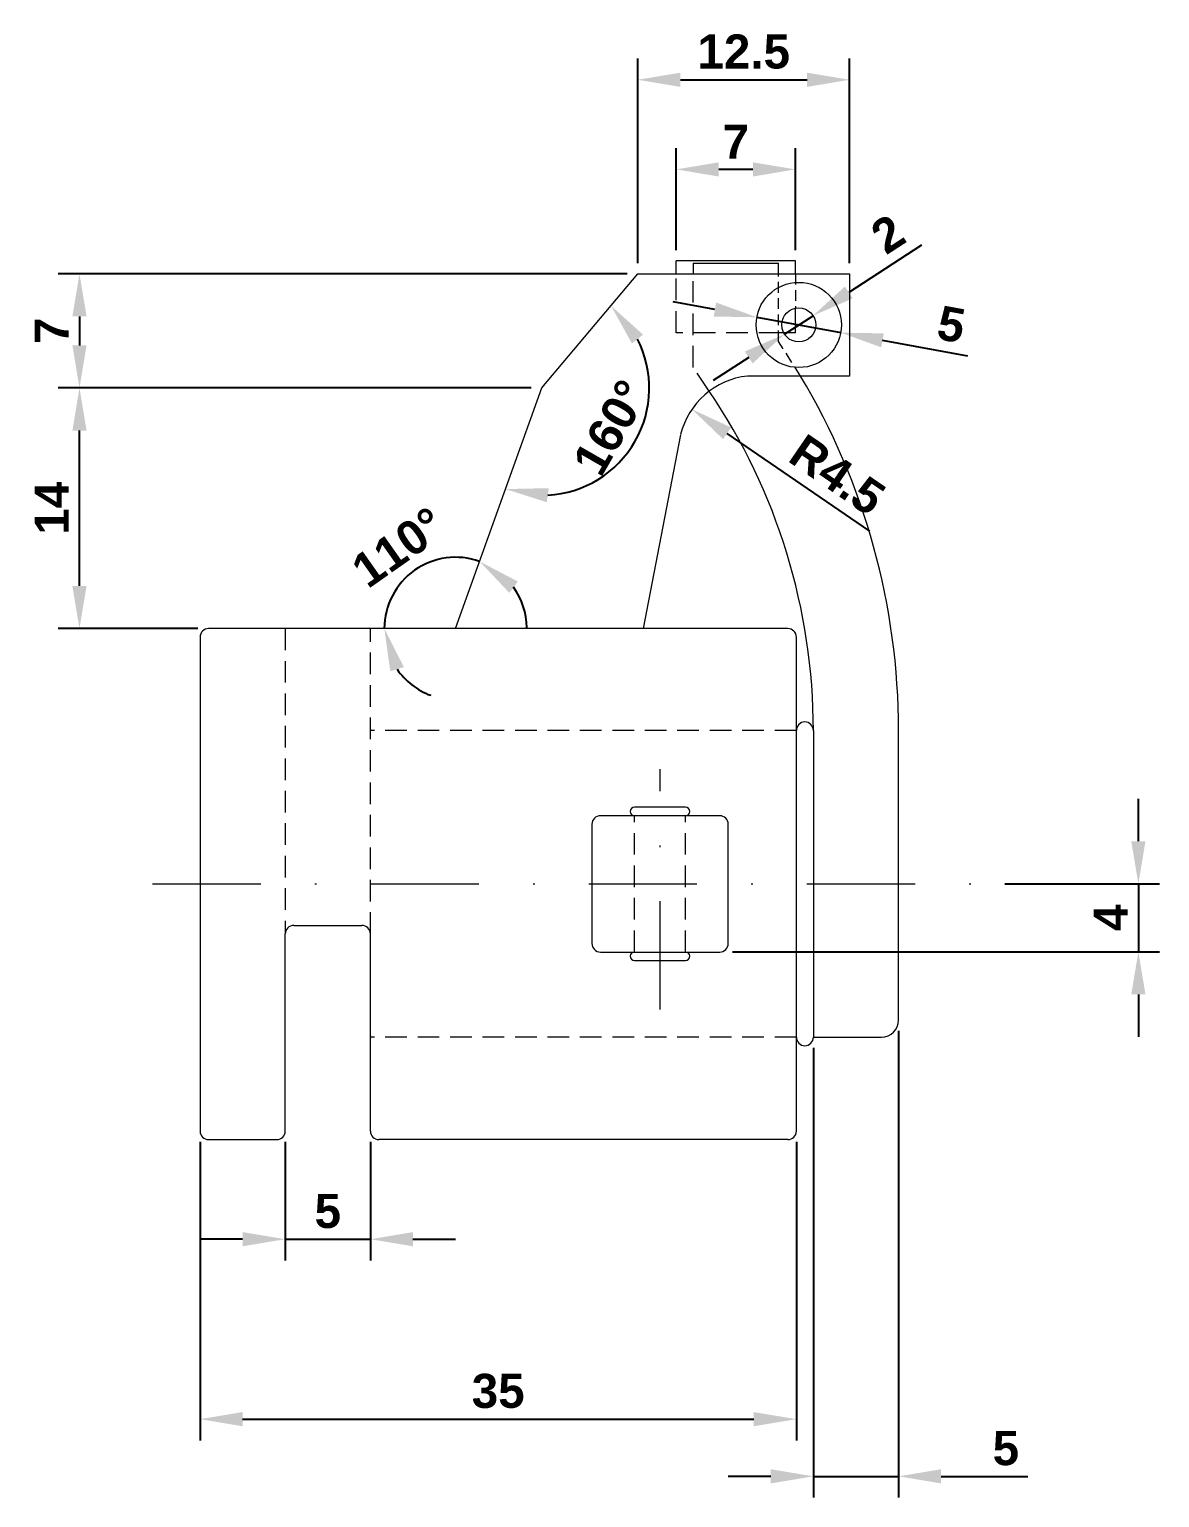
# Model space of a CAD drawing. Header units: millimetres. Extents: x 0 to 166, y 0 to 137.
# Drawn here: x 99.8 to 166.1, y 50 to 136.2 of the extents above; entities that cross this region are included whole.
import ezdxf

# ---------------------------------------------------------------- set-up
doc = ezdxf.new("R2010")
doc.units = ezdxf.units.MM
doc.linetypes.add('TRAZO_Y_PUNTO', pattern=[25.4, 12.7, -6.35, 0, -6.35])
doc.linetypes.add('TRAZOS', pattern=[19.05, 12.7, -6.35])
for name, color, linetype, lineweight in [('01_Contornos', 7, 'Continuous', 20), ('02_Ocultas', 4, 'TRAZOS', 20), ('03_Ejes', 1, 'TRAZO_Y_PUNTO', 18), ('04_Cotas', 3, 'Continuous', 18)]:
    doc.layers.add(name, color=color, linetype=linetype, lineweight=lineweight)
doc.styles.add('EstiloCota', font='arialbd.ttf', dxfattribs={"height": 2})
doc.dimstyles.new('CotasUNE', dxfattribs={"dimtxt": 2, "dimasz": 2.5, "dimexe": 1.25, "dimexo": 0.625, "dimtad": 1, "dimtxsty": 'EstiloCota', "dimcen": 2.5, "dimclrd": 256, "dimclrt": 256, "dimadec": 0, "dimazin": 0, "dimtfac": 1, "dimtmove": 0, "dimatfit": 3, "dimfxl": 1, "dimarcsym": 0})

# ---------------------------------------------------------------- blocks, each defined once
blk = doc.blocks.new('*D5')
at = {"layer": '04_Cotas', "lineweight": -2, "transparency": 16777216}
for p, q in [((140.015, 119.712), (137.556, 120.164)), ((142.474, 119.26), (147.392, 118.357)), ((154.862, 116.985), (149.85, 117.906))]:
    blk.add_line(p, q, dxfattribs=at)
at = {"layer": '04_Cotas', "lineweight": 20, "transparency": 16777216}
for points in [[(140.09, 120.122), (139.94, 119.302), (142.474, 119.26)], [(149.926, 118.315), (149.775, 117.496), (147.392, 118.357)]]:
    blk.add_solid(points, dxfattribs=at)
at = {"layer": 'Defpoints', "color": 0, "lineweight": 20, "transparency": 16777216}
for p in [(142.474, 119.26), (147.392, 118.357)]:
    blk.add_point(p, dxfattribs=at)
at = {"layer": '04_Cotas', "transparency": 16777216, "insert": (153.882, 118.835), "char_height": 2, "attachment_point": 5, "rotation": 349.59303, "style": 'EstiloCota'}
blk.add_mtext('5', dxfattribs=at)
blk = doc.blocks.new('*D6')
at = {"layer": '04_Cotas', "lineweight": -2, "transparency": 16777216}
for p, q in [((152.14, 123.49), (147.868, 120.715)), ((144.094, 118.264), (145.771, 119.353)), ((141.998, 116.902), (139.901, 115.541))]:
    blk.add_line(p, q, dxfattribs=at)
at = {"layer": '04_Cotas', "lineweight": 20, "transparency": 16777216}
for points in [[(147.641, 121.065), (148.095, 120.366), (145.771, 119.353)], [(141.771, 117.252), (142.224, 116.553), (144.094, 118.264)]]:
    blk.add_solid(points, dxfattribs=at)
at = {"layer": 'Defpoints', "color": 0, "lineweight": 20, "transparency": 16777216}
for p in [(145.771, 119.353), (144.094, 118.264)]:
    blk.add_point(p, dxfattribs=at)
at = {"layer": '04_Cotas', "transparency": 16777216, "insert": (150.165, 124.149), "char_height": 2, "attachment_point": 5, "rotation": 33.00319, "style": 'EstiloCota'}
blk.add_mtext('2', dxfattribs=at)
blk = doc.blocks.new('*D11')
at = {"layer": '04_Cotas', "color": 0, "lineweight": -2, "transparency": 16777216}
for p, q in [((129.229, 115.111), (101.464, 115.111)), ((109.665, 100.992), (101.464, 100.992))]:
    blk.add_line(p, q, dxfattribs=at)
at = {"layer": '04_Cotas', "lineweight": -2, "transparency": 16777216}
blk.add_line((102.714, 103.492), (102.714, 112.611), dxfattribs=at)
at = {"layer": '04_Cotas', "lineweight": 20, "transparency": 16777216}
for points in [[(102.298, 112.611), (103.131, 112.611), (102.714, 115.111)], [(102.298, 103.492), (103.131, 103.492), (102.714, 100.992)]]:
    blk.add_solid(points, dxfattribs=at)
at = {"layer": 'Defpoints', "color": 0, "lineweight": 20, "transparency": 16777216}
for p in [(102.714, 115.111), (129.854, 115.111), (110.29, 100.992)]:
    blk.add_point(p, dxfattribs=at)
at = {"layer": '04_Cotas', "transparency": 16777216, "insert": (101.085, 108.052), "char_height": 2, "attachment_point": 5, "rotation": 90, "style": 'EstiloCota'}
blk.add_mtext('14', dxfattribs=at)
blk = doc.blocks.new('*D12')
at = {"layer": '04_Cotas', "color": 0, "lineweight": -2, "transparency": 16777216}
for p, q in [((134.857, 121.809), (101.464, 121.809)), ((129.229, 115.111), (101.464, 115.111))]:
    blk.add_line(p, q, dxfattribs=at)
at = {"layer": '04_Cotas', "lineweight": -2, "transparency": 16777216}
blk.add_line((102.714, 119.309), (102.714, 117.611), dxfattribs=at)
at = {"layer": '04_Cotas', "lineweight": 20, "transparency": 16777216}
for points in [[(102.298, 119.309), (103.131, 119.309), (102.714, 121.809)], [(102.298, 117.611), (103.131, 117.611), (102.714, 115.111)]]:
    blk.add_solid(points, dxfattribs=at)
at = {"layer": 'Defpoints', "color": 0, "lineweight": 20, "transparency": 16777216}
for p in [(135.482, 121.809), (102.714, 115.111), (129.854, 115.111)]:
    blk.add_point(p, dxfattribs=at)
at = {"layer": '04_Cotas', "transparency": 16777216, "insert": (101.089, 118.46), "char_height": 2, "attachment_point": 5, "rotation": 90, "style": 'EstiloCota'}
blk.add_mtext('7', dxfattribs=at)
blk = doc.blocks.new('*D13')
at = {"layer": '04_Cotas', "lineweight": -2, "transparency": 16777216}
blk.add_arc((129.854, 115.111), 6.304, 273.14334, 27.08493, dxfattribs=at)
at = {"layer": '04_Cotas', "lineweight": 20, "transparency": 16777216}
for points in [[(135.141, 117.722), (135.793, 118.241), (133.91, 119.937)], [(130.14, 108.404), (130.26, 109.229), (127.726, 109.177)]]:
    blk.add_solid(points, dxfattribs=at)
at = {"layer": 'Defpoints', "color": 0, "lineweight": 20, "transparency": 16777216}
for p in [(135.482, 121.809), (129.854, 115.111), (129.854, 115.111), (133.333, 109.854), (124.79, 100.992)]:
    blk.add_point(p, dxfattribs=at)
at = {"layer": '04_Cotas', "transparency": 16777216, "insert": (133.893, 112.79), "char_height": 2, "attachment_point": 5, "rotation": 60.11413, "style": 'EstiloCota'}
blk.add_mtext('160°', dxfattribs=at)
blk = doc.blocks.new('*D14')
at = {"layer": '04_Cotas', "lineweight": -2, "transparency": 16777216}
for start, end in [(70.26974, 180), (0.71309, 35.49141), (214.77833, 249.55665)]:
    blk.add_arc((124.79, 100.992), 4.183, start, end, dxfattribs=at)
at = {"layer": '04_Cotas', "lineweight": 20, "transparency": 16777216}
for points in [[(127.944, 103.088), (128.447, 103.752), (126.202, 104.929)], [(120.957, 98.482), (121.752, 98.731), (120.608, 100.992)]]:
    blk.add_solid(points, dxfattribs=at)
at = {"layer": 'Defpoints', "color": 0, "lineweight": 20, "transparency": 16777216}
for p in [(129.854, 115.111), (123.578, 104.995), (110.29, 100.992), (124.79, 100.992), (144.29, 100.992)]:
    blk.add_point(p, dxfattribs=at)
at = {"layer": '04_Cotas', "transparency": 16777216, "insert": (121.436, 105.759), "char_height": 2, "attachment_point": 5, "rotation": 35.13487, "style": 'EstiloCota'}
blk.add_mtext('110°', dxfattribs=at)
blk = doc.blocks.new('*D15')
at = {"layer": '04_Cotas', "lineweight": -2, "transparency": 16777216}
blk.add_line((149.098, 106.71), (140.725, 112.447), dxfattribs=at)
at = {"layer": '04_Cotas', "lineweight": 20, "transparency": 16777216}
blk.add_solid([(140.96, 112.791), (140.489, 112.103), (138.663, 113.86)], dxfattribs=at)
at = {"layer": 'Defpoints', "color": 0, "lineweight": 20, "transparency": 16777216}
for p in [(138.663, 113.86), (142.411, 111.292)]:
    blk.add_point(p, dxfattribs=at)
at = {"layer": '04_Cotas', "transparency": 16777216, "insert": (147.198, 110.007), "char_height": 2, "attachment_point": 5, "rotation": 325.58129, "style": 'EstiloCota'}
blk.add_mtext('R4.5', dxfattribs=at)
blk = doc.blocks.new('*D16')
at = {"layer": '04_Cotas', "color": 0, "lineweight": -2, "transparency": 16777216}
for p, q in [((150.79, 77.383), (150.79, 49.988)), ((145.79, 76.383), (145.79, 49.988))]:
    blk.add_line(p, q, dxfattribs=at)
at = {"layer": '04_Cotas', "lineweight": -2, "transparency": 16777216}
for p, q in [((143.29, 51.238), (140.79, 51.238)), ((145.79, 51.238), (150.79, 51.238)), ((153.29, 51.238), (158.385, 51.238))]:
    blk.add_line(p, q, dxfattribs=at)
at = {"layer": '04_Cotas', "lineweight": 20, "transparency": 16777216}
for points in [[(143.29, 51.655), (143.29, 50.822), (145.79, 51.238)], [(153.29, 51.655), (153.29, 50.822), (150.79, 51.238)]]:
    blk.add_solid(points, dxfattribs=at)
at = {"layer": 'Defpoints', "color": 0, "lineweight": 20, "transparency": 16777216}
for p in [(150.79, 78.008), (145.79, 77.008), (145.79, 51.238)]:
    blk.add_point(p, dxfattribs=at)
at = {"layer": '04_Cotas', "transparency": 16777216, "insert": (157.088, 52.88), "char_height": 2, "attachment_point": 5, "style": 'EstiloCota'}
blk.add_mtext('5', dxfattribs=at)
blk = doc.blocks.new('*D21')
at = {"layer": '04_Cotas', "color": 0, "lineweight": -2, "transparency": 16777216}
for p, q in [((135.482, 122.434), (135.482, 134.447)), ((147.919, 122.434), (147.919, 134.447))]:
    blk.add_line(p, q, dxfattribs=at)
at = {"layer": '04_Cotas', "lineweight": -2, "transparency": 16777216}
blk.add_line((137.982, 133.197), (145.419, 133.197), dxfattribs=at)
at = {"layer": '04_Cotas', "lineweight": 20, "transparency": 16777216}
for points in [[(137.982, 133.614), (137.982, 132.78), (135.482, 133.197)], [(145.419, 133.614), (145.419, 132.78), (147.919, 133.197)]]:
    blk.add_solid(points, dxfattribs=at)
at = {"layer": 'Defpoints', "color": 0, "lineweight": 20, "transparency": 16777216}
for p in [(147.919, 133.197), (135.482, 121.809), (147.919, 121.809)]:
    blk.add_point(p, dxfattribs=at)
at = {"layer": '04_Cotas', "transparency": 16777216, "insert": (141.701, 134.843), "char_height": 2, "attachment_point": 5, "style": 'EstiloCota'}
blk.add_mtext('12.5', dxfattribs=at)
blk = doc.blocks.new('*D62')
at = {"layer": '04_Cotas', "color": 0, "lineweight": -2, "ltscale": 0.05, "transparency": 16777216}
for p, q in [((137.739, 123.202), (137.739, 129.188)), ((144.739, 123.202), (144.739, 129.188))]:
    blk.add_line(p, q, dxfattribs=at)
at = {"layer": '04_Cotas', "lineweight": -2, "ltscale": 0.05, "transparency": 16777216}
blk.add_line((142.239, 127.938), (140.239, 127.938), dxfattribs=at)
at = {"layer": '04_Cotas', "lineweight": 20, "ltscale": 0.05, "transparency": 16777216}
for points in [[(140.239, 128.354), (140.239, 127.521), (137.739, 127.938)], [(142.239, 128.354), (142.239, 127.521), (144.739, 127.938)]]:
    blk.add_solid(points, dxfattribs=at)
at = {"layer": 'Defpoints', "color": 0, "lineweight": 20, "ltscale": 0.05, "transparency": 16777216}
for p in [(137.739, 127.938), (137.739, 122.577), (144.739, 122.577)]:
    blk.add_point(p, dxfattribs=at)
at = {"layer": '04_Cotas', "lineweight": 20, "ltscale": 0.05, "transparency": 16777216, "insert": (141.239, 129.563), "char_height": 2, "attachment_point": 5, "style": 'EstiloCota'}
blk.add_mtext('7', dxfattribs=at)
blk = doc.blocks.new('*D65')
at = {"layer": '04_Cotas', "color": 0, "lineweight": -2, "ltscale": 0.05, "transparency": 16777216}
for p, q in [((109.79, 70.875), (109.79, 53.344)), ((144.79, 70.875), (144.79, 53.344))]:
    blk.add_line(p, q, dxfattribs=at)
at = {"layer": '04_Cotas', "lineweight": -2, "ltscale": 0.05, "transparency": 16777216}
blk.add_line((112.29, 54.594), (142.29, 54.594), dxfattribs=at)
at = {"layer": '04_Cotas', "lineweight": 20, "ltscale": 0.05, "transparency": 16777216}
for points in [[(112.29, 55.011), (112.29, 54.177), (109.79, 54.594)], [(142.29, 55.011), (142.29, 54.177), (144.79, 54.594)]]:
    blk.add_solid(points, dxfattribs=at)
at = {"layer": 'Defpoints', "color": 0, "lineweight": 20, "ltscale": 0.05, "transparency": 16777216}
for p in [(109.79, 71.5), (144.79, 71.5), (144.79, 54.594)]:
    blk.add_point(p, dxfattribs=at)
at = {"layer": '04_Cotas', "lineweight": 20, "ltscale": 0.05, "transparency": 16777216, "insert": (127.29, 56.24), "char_height": 2, "attachment_point": 5, "style": 'EstiloCota'}
blk.add_mtext('35', dxfattribs=at)
blk = doc.blocks.new('*D66')
at = {"layer": '04_Cotas', "lineweight": -2, "ltscale": 0.05, "transparency": 16777216}
for p, q in [((164.864, 88.508), (164.864, 91.008)), ((164.864, 86.008), (164.864, 82.023)), ((164.864, 79.523), (164.864, 77.023))]:
    blk.add_line(p, q, dxfattribs=at)
at = {"layer": '04_Cotas', "color": 0, "lineweight": -2, "ltscale": 0.05, "transparency": 16777216}
for p, q in [((157.029, 86.008), (166.114, 86.008)), ((141.036, 82.023), (166.114, 82.023))]:
    blk.add_line(p, q, dxfattribs=at)
at = {"layer": '04_Cotas', "lineweight": 20, "ltscale": 0.05, "transparency": 16777216}
for points in [[(164.447, 88.508), (165.28, 88.508), (164.864, 86.008)], [(164.447, 79.523), (165.28, 79.523), (164.864, 82.023)]]:
    blk.add_solid(points, dxfattribs=at)
at = {"layer": 'Defpoints', "color": 0, "lineweight": 20, "ltscale": 0.05, "transparency": 16777216}
for p in [(156.404, 86.008), (140.411, 82.023), (164.864, 82.023)]:
    blk.add_point(p, dxfattribs=at)
at = {"layer": '04_Cotas', "lineweight": 20, "ltscale": 0.05, "transparency": 16777216, "insert": (163.235, 84.016), "char_height": 2, "attachment_point": 5, "rotation": 90, "style": 'EstiloCota'}
blk.add_mtext('4', dxfattribs=at)
blk = doc.blocks.new('*D67')
at = {"layer": '04_Cotas', "color": 0, "lineweight": -2, "ltscale": 0.05, "transparency": 16777216}
for p, q in [((114.79, 70.875), (114.79, 63.905)), ((119.79, 70.875), (119.79, 63.905))]:
    blk.add_line(p, q, dxfattribs=at)
at = {"layer": '04_Cotas', "lineweight": -2, "ltscale": 0.05, "transparency": 16777216}
for p, q in [((112.29, 65.155), (109.79, 65.155)), ((114.79, 65.155), (119.79, 65.155)), ((122.29, 65.155), (124.79, 65.155))]:
    blk.add_line(p, q, dxfattribs=at)
at = {"layer": '04_Cotas', "lineweight": 20, "ltscale": 0.05, "transparency": 16777216}
for points in [[(112.29, 65.572), (112.29, 64.739), (114.79, 65.155)], [(122.29, 65.572), (122.29, 64.739), (119.79, 65.155)]]:
    blk.add_solid(points, dxfattribs=at)
at = {"layer": 'Defpoints', "color": 0, "lineweight": 20, "ltscale": 0.05, "transparency": 16777216}
for p in [(114.79, 71.5), (119.79, 71.5), (119.79, 65.155)]:
    blk.add_point(p, dxfattribs=at)
at = {"layer": '04_Cotas', "lineweight": 20, "ltscale": 0.05, "transparency": 16777216, "insert": (117.29, 66.798), "char_height": 2, "attachment_point": 5, "style": 'EstiloCota'}
blk.add_mtext('5', dxfattribs=at)

msp = doc.modelspace()

# ---------------------------------------------------------------- linework, layer by layer
at = {"layer": '01_Contornos'}
for p, q in [((144.739, 122.577), (137.739, 122.577)), ((138.739, 122.435), (138.739, 121.809)), ((138.739, 122.435), (143.739, 122.435)), ((143.739, 121.809), (143.739, 122.435)), ((144.739, 121.809), (144.739, 122.577)), ((129.854, 115.111), (135.482, 121.809)), ((135.482, 121.809), (147.919, 121.809)), ((147.919, 121.809), (147.919, 115.809)), ((144.739, 118.352), (144.739, 119.809)), ((144.739, 118.352), (143.85, 118.352)), ((147.919, 115.809), (141.919, 115.809)), ((124.79, 100.992), (129.854, 115.111)), ((137.997, 112.37), (135.79, 100.992)), ((144.29, 100.992), (110.29, 100.992)), ((109.79, 100.492), (109.79, 71.5)), ((144.79, 71.5), (144.79, 100.492)), ((145.79, 95.008), (145.79, 77.008)), ((150.79, 78.008), (150.79, 95.008)), ((140.29, 90.008), (133.29, 90.008)), ((132.79, 89.508), (132.79, 82.508)), ((140.79, 82.508), (140.79, 89.508)), ((114.79, 71.5), (114.79, 83.069)), ((119.79, 71.5), (119.79, 83.069)), ((133.29, 82.008), (140.29, 82.008)), ((145.79, 77.008), (149.79, 77.008)), ((110.29, 71), (114.29, 71)), ((144.29, 71), (120.29, 71))]:
    msp.add_line(p, q, dxfattribs=at)
at = {"layer": '01_Contornos', "lineweight": 20, "ltscale": 0.05}
for p, q in [((137.739, 121.809), (137.739, 122.577)), ((138.29, 90.508), (135.29, 90.508)), ((115.29, 83.569), (119.29, 83.569)), ((135.29, 81.508), (138.29, 81.508))]:
    msp.add_line(p, q, dxfattribs=at)
at = {"layer": '01_Contornos'}
msp.add_circle((144.933, 118.809), 2.5, dxfattribs=at)
at = {"layer": '01_Contornos', "lineweight": 20, "ltscale": 0.05}
msp.add_circle((144.933, 118.809), 1, dxfattribs=at)
at = {"layer": '01_Contornos'}
for centre, radius, start, end in [((142.411, 111.292), 4.544, 96.20653, 166.27377), ((110.29, 95.008), 40.5, 0, 30.90414), ((110.29, 95.008), 35.5, 0, 34.12264), ((110.29, 100.492), 0.5, 90, 180), ((144.29, 100.492), 0.5, 0, 90), ((145.29, 95.008), 0.5, 0, 180), ((133.29, 89.508), 0.5, 90, 180), ((140.29, 89.508), 0.5, 0, 90), ((133.29, 82.508), 0.5, 180, 270), ((140.29, 82.508), 0.5, 270, 0), ((149.79, 78.008), 1, 270, 0), ((145.29, 77.008), 0.5, 180, 0), ((110.29, 71.5), 0.5, 180, 270), ((144.29, 71.5), 0.5, 270, 0)]:
    msp.add_arc(centre, radius, start, end, dxfattribs=at)
at = {"layer": '01_Contornos', "lineweight": 20, "ltscale": 0.05}
for centre, radius, start, end in [((135.29, 90.258), 0.25, 90, 270), ((138.29, 90.258), 0.25, 270, 90), ((115.29, 83.069), 0.5, 90, 180), ((119.29, 83.069), 0.5, 0, 90), ((135.29, 81.758), 0.25, 90, 270), ((138.29, 81.758), 0.25, 270, 90), ((114.29, 71.5), 0.5, 270, 0), ((120.29, 71.5), 0.5, 180, 270)]:
    msp.add_arc(centre, radius, start, end, dxfattribs=at)
at = {"layer": '02_Ocultas', "ltscale": 0.1}
for p, q in [((137.739, 118.352), (137.739, 121.809)), ((143.85, 118.352), (137.739, 118.352))]:
    msp.add_line(p, q, dxfattribs=at)
at = {"layer": '02_Ocultas', "lineweight": 20, "ltscale": 0.1}
for p, q in [((138.739, 116.308), (138.739, 121.809)), ((139.678, 114.922), (138.739, 116.308)), ((114.79, 100.992), (114.79, 83.069)), ((119.79, 83.069), (119.79, 100.992)), ((144.79, 95.008), (119.79, 95.008)), ((135.29, 82.008), (135.29, 90.008)), ((138.29, 82.008), (138.29, 90.008)), ((144.79, 77.008), (119.79, 77.008))]:
    msp.add_line(p, q, dxfattribs=at)
at = {"layer": '02_Ocultas', "lineweight": 20, "ltscale": 0.05}
for p, q in [((143.739, 117.842), (143.739, 121.809)), ((144.739, 121.809), (144.739, 119.809)), ((145.04, 115.809), (143.739, 117.842))]:
    msp.add_line(p, q, dxfattribs=at)
at = {"layer": '03_Ejes', "ltscale": 0.5}
for p, q in [((136.79, 78.639), (136.79, 92.738)), ((107.009, 86.008), (156.404, 86.008))]:
    msp.add_line(p, q, dxfattribs=at)

# ---------------------------------------------------------------- dimensions: what is measured, and where the dimension line sits
at = {"layer": '04_Cotas'}
dim = msp.add_linear_dim(base=(147.919, 133.197), p1=(135.482, 121.809), p2=(147.919, 121.809), text='12.5', dimstyle='CotasUNE', dxfattribs=at)
dim.commit()
dim.dimension.update_dxf_attribs({"geometry": '*D21', "text_midpoint": (141.701, 134.843)})
at = {"layer": '04_Cotas', "lineweight": 20, "ltscale": 0.05}
for base, p1, p2, picture, middle in [((137.739, 127.938), (144.739, 122.577), (137.739, 122.577), '*D62', (141.239, 129.563)), ((144.79, 54.594), (109.79, 71.5), (144.79, 71.5), '*D65', (127.29, 56.24)), ((119.79, 65.155), (114.79, 71.5), (119.79, 71.5), '*D67', (117.29, 66.798))]:
    dim = msp.add_linear_dim(base=base, p1=p1, p2=p2, dimstyle='CotasUNE', dxfattribs=at)
    dim.commit()
    dim.dimension.update_dxf_attribs({"geometry": picture, "text_midpoint": middle})
at = {"layer": '04_Cotas'}
for p1, p2, text, picture, middle in [((144.094, 118.264), (145.771, 119.353), '2', '*D6', (150.165, 124.149)), ((142.474, 119.26), (147.392, 118.357), '5', '*D5', (153.882, 118.835))]:
    dim = msp.add_diameter_dim_2p(p1=p1, p2=p2, text=text, dimstyle='CotasUNE', dxfattribs=at)
    dim.commit()
    dim.dimension.update_dxf_attribs({"geometry": picture, "text_midpoint": middle})
for p1, text, picture, middle in [((135.482, 121.809), '7', '*D12', (101.089, 118.46)), ((110.29, 100.992), '14', '*D11', (101.085, 108.052))]:
    dim = msp.add_linear_dim(base=(102.714, 115.111), p1=p1, p2=(129.854, 115.111), angle=90, text=text, dimstyle='CotasUNE', dxfattribs=at)
    dim.commit()
    dim.dimension.update_dxf_attribs({"geometry": picture, "text_midpoint": middle})
for base, line1, line2, picture, middle in [((133.333, 109.854), ((124.79, 100.992), (129.854, 115.111)), ((129.854, 115.111), (135.482, 121.809)), '*D13', (133.893, 112.79)), ((123.578, 104.995), ((144.29, 100.992), (110.29, 100.992)), ((124.79, 100.992), (129.854, 115.111)), '*D14', (121.436, 105.759))]:
    dim = msp.add_angular_dim_2l(base=base, line1=line1, line2=line2, dimstyle='CotasUNE', dxfattribs=at)
    dim.commit()
    dim.dimension.update_dxf_attribs({"geometry": picture, "text_midpoint": middle})
dim = msp.add_radius_dim(center=(142.411, 111.292), mpoint=(138.663, 113.86), text='R4.5', dimstyle='CotasUNE', dxfattribs=at)
dim.commit()
dim.dimension.update_dxf_attribs({"geometry": '*D15', "text_midpoint": (146.267, 108.649), "dimtype": 164})
at = {"layer": '04_Cotas', "lineweight": 20, "ltscale": 0.05}
dim = msp.add_linear_dim(base=(164.864, 82.023), p1=(156.404, 86.008), p2=(140.411, 82.023), angle=90, text='4', dimstyle='CotasUNE', dxfattribs=at)
dim.commit()
dim.dimension.update_dxf_attribs({"geometry": '*D66', "text_midpoint": (163.235, 84.016)})
at = {"layer": '04_Cotas'}
dim = msp.add_linear_dim(base=(145.79, 51.238), p1=(150.79, 78.008), p2=(145.79, 77.008), dimstyle='CotasUNE', dxfattribs=at)
dim.commit()
dim.dimension.update_dxf_attribs({"geometry": '*D16', "text_midpoint": (157.088, 51.238), "dimtype": 160})

doc.saveas('drawing.dxf')
